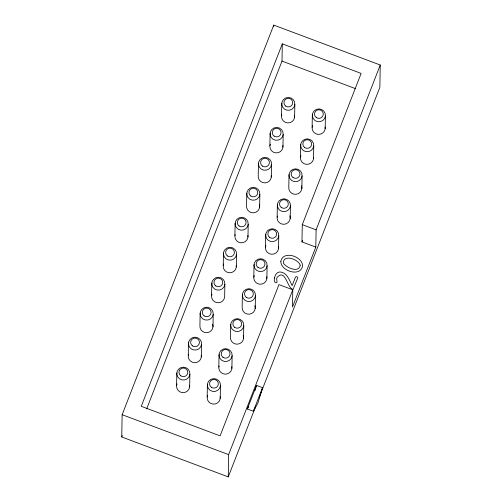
<?xml version="1.0" encoding="UTF-8"?>
<svg xmlns="http://www.w3.org/2000/svg" width="502" height="502" viewBox="0 0 502 502"><rect width="100%" height="100%" fill="white"/><g stroke="black" fill="none" stroke-linecap="round" stroke-linejoin="round"><path stroke-width="0.75" d="M255.568 406.727L228.259 476.9L121.748 436.985L122.137 414.702L273.741 25.1L380.252 65.015L379.863 87.298L259.264 397.226M176.597 385.561L176.817 372.948M188.256 355.592L188.482 342.979M189.668 386.891L189.888 374.272A6.57 6.444 1 0 0 180.67 367.728A6.57 6.444 1 0 0 179.503 378.828A6.57 6.444 1 0 0 189.888 374.272M200.141 313.01L199.922 325.622A6.57 6.444 1 0 0 207.213 332.688A6.57 6.444 1 0 0 212.66 324.185M201.327 356.922L201.547 344.303A6.57 6.444 1 0 0 192.329 337.758A6.57 6.444 1 0 0 191.162 348.859A6.57 6.444 1 0 0 201.547 344.303M207.169 397.019L207.389 384.4M211.58 295.659L211.8 283.04M212.992 326.953L213.212 314.334A6.57 6.444 1 0 0 203.994 307.789A6.57 6.444 1 0 0 202.827 318.889A6.57 6.444 1 0 0 213.212 314.334M218.828 367.05L219.048 354.431M220.234 398.35L220.46 385.731A6.57 6.444 1 0 0 211.235 379.186A6.57 6.444 1 0 0 210.074 390.286A6.57 6.444 1 0 0 220.46 385.731M223.246 265.69L223.465 253.071M224.871 284.364A6.57 6.444 1 0 1 214.486 288.92A6.57 6.444 1 0 1 215.653 277.819A6.57 6.444 1 0 1 224.871 284.364L224.651 296.983A6.57 6.444 1 0 1 216.594 302.587A6.57 6.444 1 0 1 211.976 294.021M230.713 324.461L230.487 337.08A6.57 6.444 1 0 0 237.785 344.146A6.57 6.444 1 0 0 243.232 335.637M228.259 476.9L228.648 454.617L292.791 289.786L278.949 284.596L220.089 435.861L141.257 406.319L282.3 43.856L361.126 73.399L302.273 224.658L301.972 241.895L315.808 247.084L292.49 307.023L292.791 289.786M231.899 368.38L232.119 355.761A6.57 6.444 1 0 0 222.901 349.216A6.57 6.444 1 0 0 221.733 360.317A6.57 6.444 1 0 0 232.119 355.761M234.905 235.72L235.124 223.101M236.31 267.014L236.536 254.395A6.57 6.444 1 0 0 227.312 247.85A6.57 6.444 1 0 0 226.151 258.95A6.57 6.444 1 0 0 236.536 254.395M242.372 294.492L242.152 307.111A6.57 6.444 1 0 0 249.444 314.177A6.57 6.444 1 0 0 254.89 305.668M243.558 338.411L243.777 325.792A6.57 6.444 1 0 0 234.559 319.247A6.57 6.444 1 0 0 233.392 330.347A6.57 6.444 1 0 0 243.777 325.792M246.789 193.132L246.564 205.751A6.57 6.444 1 0 0 253.861 212.81A6.57 6.444 1 0 0 259.308 204.308M247.975 237.044L248.195 224.425A6.57 6.444 1 0 0 238.977 217.881A6.57 6.444 1 0 0 237.81 228.981A6.57 6.444 1 0 0 248.195 224.425M253.811 277.142L254.031 264.523M255.223 308.441L255.443 295.822A6.57 6.444 1 0 0 246.225 289.277A6.57 6.444 1 0 0 245.058 300.378A6.57 6.444 1 0 0 255.443 295.822M258.448 163.163L258.229 175.782A6.57 6.444 1 0 0 264.949 182.885A6.57 6.444 1 0 0 271.249 175.424M259.634 207.075L259.854 194.456A6.57 6.444 1 0 0 250.636 187.911A6.57 6.444 1 0 0 249.469 199.012A6.57 6.444 1 0 0 259.854 194.456M265.476 247.172L265.696 234.553M266.882 278.472L267.102 265.853A6.57 6.444 1 0 0 257.884 259.308A6.57 6.444 1 0 0 256.717 270.409A6.57 6.444 1 0 0 267.102 265.853M269.888 145.812L270.107 133.193M273.709 26.637L273.741 25.1M271.3 177.106L271.519 164.487A6.57 6.444 1 0 0 262.301 157.942A6.57 6.444 1 0 0 261.134 169.042A6.57 6.444 1 0 0 271.519 164.487M277.135 217.203L277.355 204.584M278.541 248.503L278.767 235.884A6.57 6.444 1 0 0 269.543 229.339A6.57 6.444 1 0 0 268.382 240.439A6.57 6.444 1 0 0 278.767 235.884M146.647 408.942L281.998 61.093L282.3 43.856M281.553 115.843L281.773 103.224M282.959 147.136L283.178 134.523A6.57 6.444 1 0 0 273.96 127.972A6.57 6.444 1 0 0 272.793 139.073A6.57 6.444 1 0 0 283.178 134.523M289.02 174.614L288.794 187.233A6.57 6.444 1 0 0 296.092 194.299A6.57 6.444 1 0 0 301.539 185.79M290.206 218.533L290.426 205.914A6.57 6.444 1 0 0 281.208 199.369A6.57 6.444 1 0 0 280.041 210.47A6.57 6.444 1 0 0 290.426 205.914M294.618 117.167L294.843 104.554A6.57 6.444 1 0 0 285.619 98.003A6.57 6.444 1 0 0 284.458 109.103A6.57 6.444 1 0 0 294.843 104.554M300.46 157.264L300.679 144.645M301.865 188.564L302.085 175.945A6.57 6.444 1 0 0 292.867 169.4A6.57 6.444 1 0 0 291.7 180.5A6.57 6.444 1 0 0 302.085 175.945M312.118 127.295L312.338 114.676M313.53 158.594L313.75 145.975A6.57 6.444 1 0 0 304.532 139.43A6.57 6.444 1 0 0 303.365 150.531A6.57 6.444 1 0 0 313.75 145.975M315.808 247.084L316.109 229.847L380.252 65.015M325.189 128.625L325.409 116.006A6.57 6.444 1 0 0 316.191 109.461A6.57 6.444 1 0 0 315.024 120.562A6.57 6.444 1 0 0 325.409 116.006M254.966 390.575L256.522 385.404L262.54 387.657L257.884 403.169L253.353 411.257L247.335 408.998L256.522 385.404M121.748 436.985L122.319 435.523M301.972 241.895L302.537 240.433M253.353 411.257L262.54 387.657M247.335 408.998L248.848 406.306M281.998 61.093L355.717 88.722M302.273 224.658L316.109 229.847M122.137 414.702L228.648 454.617M247.925 235.363A6.57 6.444 1 0 1 241.054 242.811A6.57 6.444 1 0 1 235.124 234.616M189.618 385.21A6.57 6.444 1 0 1 182.458 392.633A6.57 6.444 1 0 1 176.993 383.93M220.19 396.668A6.57 6.444 1 0 1 213.03 404.091A6.57 6.444 1 0 1 207.564 395.381M294.574 115.485A6.57 6.444 1 0 1 287.696 122.934A6.57 6.444 1 0 1 281.766 114.738M325.139 126.943A6.57 6.444 1 0 1 317.979 134.367A6.57 6.444 1 0 1 312.514 125.663M201.283 355.24A6.57 6.444 1 0 1 194.406 362.689A6.57 6.444 1 0 1 188.476 354.494M231.849 366.698A6.57 6.444 1 0 1 224.978 374.147A6.57 6.444 1 0 1 219.048 365.945M236.266 265.332A6.57 6.444 1 0 1 229.107 272.762A6.57 6.444 1 0 1 223.641 264.052M266.832 276.79A6.57 6.444 1 0 1 259.672 284.214A6.57 6.444 1 0 1 254.207 275.504M282.908 145.454A6.57 6.444 1 0 1 275.749 152.884A6.57 6.444 1 0 1 270.283 144.174M313.543 157.471A6.57 6.444 1 0 1 306.038 164.305A6.57 6.444 1 0 1 300.855 155.633M289.88 215.76A6.57 6.444 1 0 1 283.856 224.306A6.57 6.444 1 0 1 277.355 216.098M278.497 246.821A6.57 6.444 1 0 1 271.337 254.244A6.57 6.444 1 0 1 265.872 245.541M280.825 261.473C280.712 270.917 300.51 277.506 302.58 265.916C302.719 256.447 282.89 249.877 280.825 261.473M274.406 277.964C274.261 279.633 273.854 282.613 276.225 282.839C278.359 282.695 275.598 278.71 277.142 277.393C285.6 268.037 287.025 288.468 293.068 289.353L297.83 277.807L297.385 277.016L296.387 276.64L295.534 276.966L292.17 285.613C289.447 280.436 287.15 272.504 280.216 271.984A4.964 4.863 1 0 0 277.167 272.988L275.523 274.851L274.406 277.964M300.215 265.207C299.023 273.552 285.795 267.535 283.291 262.922C283.492 253.824 298.533 259.39 300.215 265.207M211.367 387.299A4.399 4.317 1 0 0 218.32 384.25A4.399 4.317 1 0 0 212.145 379.863A4.399 4.317 1 0 0 211.367 387.299M180.795 375.841A4.399 4.317 1 0 0 187.754 372.791A4.399 4.317 1 0 0 181.573 368.405A4.399 4.317 1 0 0 180.795 375.841M316.316 117.575A4.399 4.317 1 0 0 323.275 114.525A4.399 4.317 1 0 0 317.101 110.139A4.399 4.317 1 0 0 316.316 117.575M285.751 106.123A4.399 4.317 1 0 0 292.704 103.067A4.399 4.317 1 0 0 286.529 98.687A4.399 4.317 1 0 0 285.751 106.123M223.026 357.33A4.399 4.317 1 0 0 229.985 354.28A4.399 4.317 1 0 0 223.804 349.894A4.399 4.317 1 0 0 223.026 357.33M192.454 345.872A4.399 4.317 1 0 0 199.413 342.822A4.399 4.317 1 0 0 193.239 338.436A4.399 4.317 1 0 0 192.454 345.872M234.685 327.36A4.399 4.317 1 0 0 241.644 324.311A4.399 4.317 1 0 0 235.469 319.925A4.399 4.317 1 0 0 234.685 327.36M204.119 315.902A4.399 4.317 1 0 0 211.078 312.853A4.399 4.317 1 0 0 204.898 308.466A4.399 4.317 1 0 0 204.119 315.902M246.35 297.391A4.399 4.317 1 0 0 253.309 294.341A4.399 4.317 1 0 0 247.128 289.955A4.399 4.317 1 0 0 246.35 297.391M215.778 285.933A4.399 4.317 1 0 0 222.737 282.883A4.399 4.317 1 0 0 216.563 278.497A4.399 4.317 1 0 0 215.778 285.933M258.009 267.422A4.399 4.317 1 0 0 264.968 264.372A4.399 4.317 1 0 0 258.794 259.986A4.399 4.317 1 0 0 258.009 267.422M227.444 255.964A4.399 4.317 1 0 0 234.396 252.914A4.399 4.317 1 0 0 228.222 248.528A4.399 4.317 1 0 0 227.444 255.964M304.658 147.544A4.399 4.317 1 0 0 311.616 144.494A4.399 4.317 1 0 0 305.436 140.108A4.399 4.317 1 0 0 304.658 147.544M274.086 136.092A4.399 4.317 1 0 0 281.045 133.036A4.399 4.317 1 0 0 274.87 128.656A4.399 4.317 1 0 0 274.086 136.092M292.992 177.513A4.399 4.317 1 0 0 299.951 174.464A4.399 4.317 1 0 0 293.777 170.078A4.399 4.317 1 0 0 292.992 177.513M262.427 166.062A4.399 4.317 1 0 0 269.386 163.006A4.399 4.317 1 0 0 263.205 158.626A4.399 4.317 1 0 0 262.427 166.062M281.333 207.483A4.399 4.317 1 0 0 288.292 204.433A4.399 4.317 1 0 0 282.111 200.047A4.399 4.317 1 0 0 281.333 207.483M250.762 196.031A4.399 4.317 1 0 0 257.721 192.975A4.399 4.317 1 0 0 251.546 188.595A4.399 4.317 1 0 0 250.762 196.031M269.674 237.452A4.399 4.317 1 0 0 276.627 234.403A4.399 4.317 1 0 0 270.452 230.016A4.399 4.317 1 0 0 269.674 237.452M239.103 226A4.399 4.317 1 0 0 246.062 222.944A4.399 4.317 1 0 0 239.881 218.558A4.399 4.317 1 0 0 239.103 226"/></g></svg>
